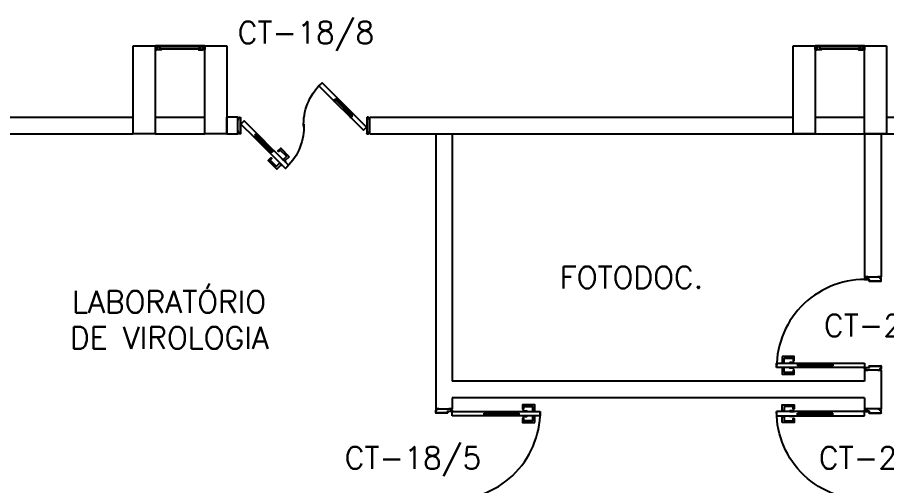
# Model space of a CAD drawing. Header units: millimetres. Extents: x 2686 to 2939, y 1294 to 1441.
# Drawn here: x 2759.22 to 2767.12, y 1337.65 to 1341.91 of the extents above; entities that cross this region are included whole.
import ezdxf

# ---------------------------------------------------------------- set-up
doc = ezdxf.new("R2010")
doc.units = ezdxf.units.MM
doc.linetypes.add('HIDDEN2', pattern=[4.7625, 3.175, -1.5875])
for name, color, linetype in [('AR-ALV', 2, 'Continuous'), ('AR-ESQ', 1, 'Continuous'), ('AR-ESQPROJ', 1, 'HIDDEN2'), ('AR-ESTC', 3, 'Continuous'), ('AR-PORTA', 1, 'Continuous'), ('DT-ESQ-BAGUETE-C', 1, 'Continuous'), ('DT-ESQ-PERFIL CADEIRA-C', 2, 'Continuous'), ('DT-ESQ-PERFIL CADEIRA-V', 2, 'Continuous'), ('DT-ESQ-VENEZIANA-C', 1, 'Continuous'), ('DT-ESQ-VENEZIANA-V', 1, 'Continuous'), ('ENDEREÇO', 2, 'Continuous'), ('maçaneta', 1, 'Continuous'), ('mov', 1, 'Continuous'), ('PM-PERFIL U-C', 2, 'Continuous'), ('PM-VIDRO', 2, 'Continuous'), ('pm1', 2, 'Continuous'), ('pm2', 2, 'Continuous'), ('TEXTO', 2, 'Continuous')]:
    doc.layers.add(name, color=color, linetype=linetype)
doc.styles.add('UNB-100', font='simplex.shx', dxfattribs={"height": 0.2})
doc.styles.add('UNB1-100', font='simplex.shx', dxfattribs={"height": 0.2})

# ---------------------------------------------------------------- blocks, each defined once
blk = doc.blocks.new('EF01-P')
at = {"layer": 'DT-ESQ-BAGUETE-C', "ltscale": 0.1}
for points in [[(0.0015, 0.035), (0.015, 0.035), (0.015, 0.0335), (0.0015, 0.0335), (0.0015, 0.005), (0.015, 0.005), (0.015, 0.0035), (0.0015, 0.0035, -0.414214), (0, 0.005), (0, 0.0335, -0.414214)], [(0.4485, 0.035), (0.435, 0.035), (0.435, 0.0335), (0.4485, 0.0335), (0.4485, 0.005), (0.435, 0.005), (0.435, 0.0035), (0.4485, 0.0035, 0.414214), (0.45, 0.005), (0.45, 0.0335, 0.414214)]]:
    blk.add_lwpolyline(points, format="xyb", close=True, dxfattribs=at)
at = {"layer": 'DT-ESQ-PERFIL CADEIRA-C', "ltscale": 0.1}
for points in [[(0.01, 0.0015), (0.01, 0.003), (0.0015, 0.003, 1), (0.0015, 0), (0.015, 0, 0.414214), (0.0165, 0.0015), (0.0165, 0.0335), (0.043, 0.0335)], [(0.043, 0.0065), (0.018, 0.0065), (0.018, 0.0165), (0.0165, 0.0165), (0.0165, 0.0065, 0.414214), (0.018, 0.005), (0.043, 0.005), (0.0565, 0.005, 1), (0.0565, 0.008), (0.043, 0.008), (0.043, 0.02), (0.043, 0.032), (0.0565, 0.032, 1), (0.0565, 0.035), (0.043, 0.035), (0.0165, 0.035, 0.414214), (0.015, 0.0335), (0.015, 0.0015), (0.0015, 0.0015)], [(0.0415, 0.02), (0.0415, 0.032, -0.414214), (0.043, 0.0335), (0.0565, 0.0335)], [(0.0415, 0.02), (0.0415, 0.008, 0.414214), (0.043, 0.0065), (0.0565, 0.0065)], [(0.407, 0.0065), (0.432, 0.0065), (0.432, 0.0165), (0.4335, 0.0165), (0.4335, 0.0065, -0.414214), (0.432, 0.005), (0.407, 0.005), (0.3935, 0.005, -1), (0.3935, 0.008), (0.407, 0.008), (0.407, 0.02), (0.407, 0.032), (0.3935, 0.032, -1), (0.3935, 0.035), (0.407, 0.035), (0.4335, 0.035, -0.414214), (0.435, 0.0335), (0.435, 0.0015), (0.4485, 0.0015)], [(0.4085, 0.02), (0.4085, 0.032, 0.414214), (0.407, 0.0335), (0.3935, 0.0335)], [(0.4085, 0.02), (0.4085, 0.008, -0.414214), (0.407, 0.0065), (0.3935, 0.0065)], [(0.44, 0.0015), (0.44, 0.003), (0.4485, 0.003, -1), (0.4485, 0), (0.435, 0, -0.414214), (0.4335, 0.0015), (0.4335, 0.0335), (0.407, 0.0335)]]:
    blk.add_lwpolyline(points, format="xyb", dxfattribs=at)
at = {"layer": 'DT-ESQ-PERFIL CADEIRA-V', "ltscale": 0.1}
blk.add_line((0.015, 0), (0.435, 0), dxfattribs=at)
at = {"layer": 'DT-ESQ-VENEZIANA-C', "ltscale": 0.1}
for p, q in [((0.043, 0.0105), (0.407, 0.0105)), ((0.043, 0.009), (0.407, 0.009))]:
    blk.add_line(p, q, dxfattribs=at)
at = {"layer": 'DT-ESQ-VENEZIANA-V', "ltscale": 0.1}
blk.add_line((0.043, 0.031), (0.407, 0.031), dxfattribs=at)
blk = doc.blocks.new('PM3V')
at = {"layer": 'maçaneta'}
for points in [[(0.02, 0.9), (-0.035, 0.9), (-0.035, 0.79), (0, 0.79), (0, 0.8), (-0.02, 0.8), (-0.02, 0.8785, -0.414214), (-0.0185, 0.88), (0.02, 0.88)], [(0.125, 0.9), (0.07, 0.9), (0.07, 0.88), (0.1085, 0.88, -0.414214), (0.11, 0.8785), (0.11, 0.8), (0.09, 0.8), (0.09, 0.79), (0.125, 0.79)]]:
    blk.add_lwpolyline(points, format="xyb", close=True, dxfattribs=at)
for points in [[(0.02, 0.79), (0.02, 0.83), (0.025, 0.83), (0.025, 0.79)], [(0.07, 0.79), (0.07, 0.83), (0.065, 0.83), (0.065, 0.79)]]:
    blk.add_lwpolyline(points, close=True, dxfattribs=at)
at = {"layer": 'mov'}
blk.add_arc((0.025, 0.15), 0.8, 356.84716, 90, dxfattribs=at)
at = {"layer": 'PM-PERFIL U-C'}
for p, q in [((0, 0.12), (0, 0.1385)), ((0.002, 0.12), (0, 0.12)), ((0.0015, 0.14), (0.01, 0.14)), ((0.002, 0.138), (0.002, 0.12)), ((0.0105, 0.138), (0.002, 0.138)), ((0.01, 0.14), (0.01, 0.1485)), ((0.0115, 0.15), (0.0235, 0.15)), ((0.012, 0.148), (0.012, 0.1395)), ((0.023, 0.148), (0.012, 0.148)), ((0.023, 0.1085), (0.023, 0.148)), ((0.038, 0.107), (0.0245, 0.107)), ((0.025, 0.1485), (0.025, 0.109)), ((0.0385, 0.109), (0.025, 0.109)), ((0.038, 0.107), (0.038, 0.002)), ((0.04, 0.1075), (0.04, 0.0015)), ((0.81, 0.1075), (0.81, 0.0015)), ((0.8115, 0.109), (0.825, 0.109)), ((0.812, 0.107), (0.8255, 0.107)), ((0.812, 0.107), (0.812, 0.002)), ((0.825, 0.1485), (0.825, 0.109)), ((0.8385, 0.15), (0.8265, 0.15)), ((0.827, 0.148), (0.838, 0.148)), ((0.827, 0.1085), (0.827, 0.148)), ((0.838, 0.148), (0.838, 0.1395)), ((0.8395, 0.138), (0.848, 0.138)), ((0.84, 0.14), (0.84, 0.1485)), ((0.8485, 0.14), (0.84, 0.14)), ((0.848, 0.138), (0.848, 0.12)), ((0.848, 0.12), (0.85, 0.12)), ((0.85, 0.12), (0.85, 0.1385)), ((0, 0.03), (0.002, 0.03)), ((0, 0.0115), (0, 0.03)), ((0.01, 0.01), (0.0015, 0.01)), ((0.002, 0.03), (0.002, 0.012)), ((0.002, 0.012), (0.0105, 0.012)), ((0.01, 0.0015), (0.01, 0.01)), ((0.0385, 0), (0.0115, 0)), ((0.012, 0.0105), (0.012, 0.002)), ((0.012, 0.002), (0.038, 0.002)), ((0.8115, 0), (0.8385, 0)), ((0.838, 0.002), (0.812, 0.002)), ((0.838, 0.0105), (0.838, 0.002)), ((0.848, 0.012), (0.8395, 0.012)), ((0.84, 0.0015), (0.84, 0.01)), ((0.84, 0.01), (0.8485, 0.01)), ((0.85, 0.03), (0.848, 0.03)), ((0.848, 0.03), (0.848, 0.012)), ((0.85, 0.0115), (0.85, 0.03))]:
    blk.add_line(p, q, dxfattribs=at)
for centre, start, end in [((0.0015, 0.1385), 90, 180), ((0.0115, 0.1485), 90, 180), ((0.0105, 0.1395), 270, 0), ((0.0245, 0.1085), 180, 270), ((0.0235, 0.1485), 360, 90), ((0.0385, 0.1075), 0, 90), ((0.8115, 0.1075), 90, 180), ((0.8265, 0.1485), 90, 180), ((0.8255, 0.1085), 270, 0), ((0.8395, 0.1395), 180, 270), ((0.8385, 0.1485), 0, 90), ((0.8485, 0.1385), 0, 90), ((0.0015, 0.0115), 180, 270), ((0.0115, 0.0015), 180, 270), ((0.0105, 0.0105), 0, 90), ((0.0385, 0.0015), 269.93864, 0), ((0.8115, 0.0015), 180, 270.06136), ((0.8395, 0.0105), 90, 180), ((0.8385, 0.0015), 270, 0), ((0.8485, 0.0115), 270, 0)]:
    blk.add_arc(centre, 0.0015, start, end, dxfattribs=at)
at = {"layer": 'PM-VIDRO', "color": 1}
for p, q in [((0.04, 0.45), (0.04, 0.75)), ((0.05, 0.75), (0.05, 0.45))]:
    blk.add_line(p, q, dxfattribs=at)
at = {"layer": 'pm1'}
for p, q in [((0.025, 0.95), (0.065, 0.95)), ((0.025, 0.75), (0.025, 0.95)), ((0.065, 0.95), (0.065, 0.76)), ((0.04, 0.75), (0.025, 0.75)), ((0.065, 0.76), (0.04, 0.76)), ((0.04, 0.75), (0.04, 0.76)), ((0.05, 0.76), (0.05, 0.75)), ((0.065, 0.75), (0.05, 0.75)), ((0.065, 0.76), (0.065, 0.75)), ((0.025, 0.15), (0.025, 0.45)), ((0.04, 0.45), (0.025, 0.45)), ((0.04, 0.44), (0.04, 0.45)), ((0.065, 0.44), (0.04, 0.44)), ((0.065, 0.45), (0.05, 0.45)), ((0.05, 0.45), (0.05, 0.44)), ((0.065, 0.45), (0.065, 0.44)), ((0.065, 0.44), (0.065, 0.15)), ((0.065, 0.15), (0.025, 0.15))]:
    blk.add_line(p, q, dxfattribs=at)
at = {"layer": 'pm2'}
for p, q in [((0.025, 0.45), (0.025, 0.75)), ((0.065, 0.75), (0.065, 0.45)), ((0.025, 0.15), (0.025, 0.109)), ((0.025, 0.109), (0.035, 0.109)), ((0.8252, 0.109), (0.8152, 0.109)), ((0.8152, 0), (0.8402, 0)), ((0.8402, 0.01), (0.8502, 0.01)), ((0.8402, 0), (0.8402, 0.01))]:
    blk.add_line(p, q, dxfattribs=at)
blk = doc.blocks.new('PM7B')
at = {"layer": 'maçaneta'}
for points in [[(0.7317, -0.2081), (0.7706, -0.247), (0.7848, -0.2329), (0.7576, -0.2056, -0.414214), (0.7576, -0.2035), (0.8131, -0.148), (0.8272, -0.1622), (0.8343, -0.1551), (0.8095, -0.1303)], [(0.806, -0.2824), (0.8449, -0.3213), (0.9227, -0.2435), (0.8979, -0.2187), (0.8908, -0.2258), (0.905, -0.2399), (0.8495, -0.2954, -0.414214), (0.8474, -0.2954), (0.8201, -0.2682)], [(0.8449, -0.3213), (0.806, -0.2824), (0.8201, -0.2682), (0.8474, -0.2954, 0.414214), (0.8495, -0.2954), (0.905, -0.2399), (0.8908, -0.2258), (0.8979, -0.2187), (0.9227, -0.2435)]]:
    blk.add_lwpolyline(points, format="xyb", close=True, dxfattribs=at)
for points in [[(0.7918, -0.2258), (0.7636, -0.2541), (0.7671, -0.2576), (0.7954, -0.2293)], [(0.7918, -0.2258), (0.7636, -0.2541), (0.7671, -0.2576), (0.7954, -0.2293)], [(0.8272, -0.2612), (0.7989, -0.2894), (0.7954, -0.2859), (0.8237, -0.2576)], [(0.8272, -0.2612), (0.7989, -0.2894), (0.7954, -0.2859), (0.8237, -0.2576)]]:
    blk.add_lwpolyline(points, close=True, dxfattribs=at)
at = {"layer": 'mov'}
for centre, start, end in [((0.0994, 0.0888), 356.80287, 46.39924), ((1.1006, 0.0612), 176.80287, 226.39924)]:
    blk.add_arc(centre, 0.5014, start, end, dxfattribs=at)
at = {"layer": 'PM-PERFIL U-C'}
for p, q in [((0, 0.12), (0, 0.1385)), ((0.002, 0.12), (0, 0.12)), ((0.0015, 0.14), (0.01, 0.14)), ((0.0105, 0.138), (0.002, 0.138)), ((0.002, 0.138), (0.002, 0.12)), ((0.01, 0.14), (0.01, 0.1485)), ((0.0115, 0.15), (0.0235, 0.15)), ((0.023, 0.148), (0.012, 0.148)), ((0.012, 0.148), (0.012, 0.1395)), ((0.023, 0.148), (0.023, 0.002)), ((0.025, 0.1485), (0.025, 0.0015)), ((1.175, 0.1485), (1.175, 0.0015)), ((1.1885, 0.15), (1.1765, 0.15)), ((1.177, 0.148), (1.188, 0.148)), ((1.177, 0.148), (1.177, 0.002)), ((1.188, 0.148), (1.188, 0.1395)), ((1.1895, 0.138), (1.198, 0.138)), ((1.19, 0.14), (1.19, 0.1485)), ((1.1985, 0.14), (1.19, 0.14)), ((1.198, 0.138), (1.198, 0.12)), ((1.198, 0.12), (1.2, 0.12)), ((1.2, 0.12), (1.2, 0.1385)), ((0, 0.0115), (0, 0.03)), ((0, 0.03), (0.002, 0.03)), ((0.01, 0.01), (0.0015, 0.01)), ((0.002, 0.03), (0.002, 0.012)), ((0.002, 0.012), (0.0105, 0.012)), ((0.01, 0.0015), (0.01, 0.01)), ((0.0235, 0), (0.0115, 0)), ((0.012, 0.0105), (0.012, 0.002)), ((0.012, 0.002), (0.023, 0.002)), ((1.1765, 0), (1.1885, 0)), ((1.188, 0.002), (1.177, 0.002)), ((1.188, 0.0105), (1.188, 0.002)), ((1.198, 0.012), (1.1895, 0.012)), ((1.19, 0.01), (1.1985, 0.01)), ((1.19, 0.0015), (1.19, 0.01)), ((1.198, 0.03), (1.198, 0.012)), ((1.2, 0.03), (1.198, 0.03)), ((1.2, 0.0115), (1.2, 0.03))]:
    blk.add_line(p, q, dxfattribs=at)
for centre, start, end in [((0.0015, 0.1385), 90, 180), ((0.0115, 0.1485), 90, 180), ((0.0105, 0.1395), 270, 0), ((0.0235, 0.1485), 0, 90), ((1.1765, 0.1485), 90, 180), ((1.1895, 0.1395), 180, 270), ((1.1885, 0.1485), 0, 90), ((1.1985, 0.1385), 0, 90), ((0.0015, 0.0115), 180, 270), ((0.0115, 0.0015), 180, 270), ((0.0105, 0.0105), 0, 90), ((0.0235, 0.0015), 269.93864, 0), ((1.1765, 0.0015), 180, 270.06136), ((1.1895, 0.0105), 90, 180), ((1.1885, 0.0015), 270, 0), ((1.1985, 0.0115), 270, 0)]:
    blk.add_arc(centre, 0.0015, start, end, dxfattribs=at)
at = {"layer": 'PM-VIDRO'}
for p, q in [((0.1607, 0.1707), (0.3021, 0.3122)), ((0.3092, 0.3051), (0.1677, 0.1637)), ((0.8908, -0.1551), (1.0323, -0.0137)), ((1.0393, -0.0207), (0.8979, -0.1622))]:
    blk.add_line(p, q, dxfattribs=at)
at = {"layer": 'pm1'}
for p, q in [((0.3021, 0.3122), (0.2915, 0.3228)), ((0.3021, 0.3122), (0.3092, 0.3192)), ((0.3268, 0.3016), (0.3092, 0.3192)), ((0.3162, 0.3122), (0.3092, 0.3051)), ((0.3198, 0.2945), (0.3092, 0.3051)), ((0.3268, 0.3016), (0.3198, 0.2945)), ((0.0296, 0.0609), (0.1501, 0.1813)), ((0.1501, 0.1813), (0.1607, 0.1707)), ((0.1536, 0.1637), (0.1607, 0.1707)), ((0.1713, 0.146), (0.1536, 0.1637)), ((0.1677, 0.1637), (0.1607, 0.1566)), ((0.1677, 0.1637), (0.1783, 0.1531)), ((0.1783, 0.1531), (0.0579, 0.0326)), ((0.1783, 0.1531), (0.1713, 0.146)), ((0.0579, 0.0326), (0.0296, 0.0609)), ((1.0217, -0.0031), (1.0287, 0.004)), ((1.0287, 0.004), (1.0464, -0.0137)), ((1.0323, -0.0137), (1.0393, -0.0066)), ((1.0464, -0.0137), (1.0393, -0.0207)), ((0.8732, -0.1516), (0.8802, -0.1445)), ((0.8732, -0.1516), (0.8908, -0.1692)), ((0.8802, -0.1445), (0.8908, -0.1551)), ((0.8838, -0.1622), (0.8908, -0.1551)), ((0.8979, -0.1622), (0.8908, -0.1692)), ((0.8979, -0.1622), (0.9085, -0.1728))]:
    blk.add_line(p, q, dxfattribs=at)
for points in [[(0.2915, 0.3228), (0.4329, 0.4642), (0.4612, 0.4359), (0.3198, 0.2945)], [(1.0323, -0.0137), (1.0217, -0.0031), (1.1421, 0.1174), (1.1704, 0.0891), (1.0499, -0.0313), (1.0393, -0.0207)], [(0.9085, -0.1728), (0.7671, -0.3142), (0.7388, -0.2859), (0.8732, -0.1516)]]:
    blk.add_lwpolyline(points, dxfattribs=at)
at = {"layer": 'pm2', "color": 1}
for p, q in [((0.1501, 0.1813), (0.2915, 0.3228)), ((0.3198, 0.2945), (0.1783, 0.1531)), ((0.8802, -0.1445), (1.0217, -0.0031)), ((1.0499, -0.0313), (0.9085, -0.1728))]:
    blk.add_line(p, q, dxfattribs=at)

msp = doc.modelspace()

# ---------------------------------------------------------------- linework, layer by layer
at = {"layer": 'AR-ALV'}
for p, q in [((2756.4957, 1340.9999), (2760.2707, 1340.9999)), ((2760.4707, 1340.9999), (2760.9207, 1340.9999)), ((2761.1207, 1340.8499), (2761.1207, 1340.9999)), ((2761.2207, 1340.9999), (2761.1207, 1340.9999)), ((2761.2207, 1340.8499), (2761.2207, 1340.9999)), ((2762.4207, 1340.8499), (2762.4207, 1340.9999)), ((2762.4207, 1340.9999), (2766.2707, 1340.9999)), ((2766.4707, 1340.9999), (2766.9207, 1340.9999)), ((2767.1207, 1340.9999), (2770.2957, 1340.9999)), ((2757.7707, 1340.8499), (2760.2654, 1340.8499)), ((2760.4707, 1340.8499), (2760.9207, 1340.8499)), ((2761.1207, 1340.8499), (2761.2207, 1340.8499)), ((2762.4207, 1340.8499), (2763.0207, 1340.8499)), ((2763.0207, 1340.8499), (2763.0207, 1338.3499)), ((2763.1707, 1340.8499), (2770.2957, 1340.8499)), ((2763.1707, 1340.8499), (2763.1707, 1338.5999)), ((2766.9207, 1340.8499), (2766.9207, 1339.5501)), ((2767.0707, 1340.8499), (2767.0707, 1339.5501)), ((2766.9207, 1339.5501), (2767.0707, 1339.5501)), ((2766.9207, 1338.6999), (2766.9207, 1338.5999)), ((2767.0707, 1338.6999), (2766.9207, 1338.6999)), ((2767.0707, 1338.6999), (2767.0707, 1338.3499)), ((2766.9207, 1338.5999), (2763.1707, 1338.5999)), ((2766.9207, 1338.4499), (2763.1707, 1338.4499)), ((2763.1707, 1338.4499), (2763.1707, 1338.3499)), ((2766.9207, 1338.4499), (2766.9207, 1338.3499)), ((2763.0207, 1338.3499), (2763.1707, 1338.3499)), ((2767.0707, 1338.3499), (2766.9207, 1338.3499))]:
    msp.add_line(p, q, dxfattribs=at)
at = {"layer": 'AR-ESQPROJ'}
msp.add_line((2763.0207, 1340.8499), (2763.1707, 1340.8499), dxfattribs=at)
at = {"layer": 'AR-ESTC'}
for p, q in [((2760.2707, 1340.8499), (2760.2707, 1341.6499)), ((2760.2707, 1341.6499), (2760.4707, 1341.6499)), ((2760.4707, 1341.6499), (2760.4707, 1340.8499)), ((2760.9207, 1340.8499), (2760.9207, 1341.6499)), ((2760.9207, 1341.6499), (2761.1207, 1341.6499)), ((2761.1207, 1341.6499), (2761.1207, 1340.8499)), ((2766.2707, 1340.8499), (2766.2707, 1341.6499)), ((2766.2707, 1341.6499), (2766.4707, 1341.6499)), ((2766.4707, 1341.6499), (2766.4707, 1340.8499)), ((2766.9207, 1340.8499), (2766.9207, 1341.6499)), ((2766.9207, 1341.6499), (2767.1207, 1341.6499)), ((2767.1207, 1341.6499), (2767.1207, 1340.8499)), ((2760.4707, 1340.8499), (2760.2707, 1340.8499)), ((2761.1207, 1340.8499), (2760.9207, 1340.8499)), ((2766.4707, 1340.8499), (2766.2707, 1340.8499)), ((2767.1207, 1340.8499), (2766.9207, 1340.8499))]:
    msp.add_line(p, q, dxfattribs=at)

# ---------------------------------------------------------------- block references
at = {"layer": 'AR-ESQ', "rotation": 180}
for p in [(2760.9207, 1341.6499), (2766.9207, 1341.6499)]:
    msp.add_blockref('EF01-P', p, dxfattribs=at)
at = {"layer": 'AR-PORTA', "xscale": -1}
msp.add_blockref('PM7B', (2762.4207, 1340.8499), dxfattribs=at)
at = {"layer": 'AR-PORTA'}
for p, rotation in [((2767.0707, 1338.6999), 90), ((2763.0207, 1338.3499), 270)]:
    msp.add_blockref('PM3V', p, dxfattribs=dict(at, rotation=rotation))
at = {"layer": 'AR-PORTA', "xscale": -1, "rotation": 90}
msp.add_blockref('PM3V', (2767.0707, 1338.3499), dxfattribs=at)

# ---------------------------------------------------------------- texts
at = {"layer": 'ENDEREÇO', "style": 'UNB1-100'}
for s, p in [('CT-18/8', (2761.22, 1341.6705)), ('CT-22/6', (2766.5509, 1339.0078)), ('CT-18/5', (2762.1931, 1337.8039)), ('CT-22/5', (2766.5045, 1337.8039))]:
    msp.add_text(s, height=0.2, dxfattribs=at).set_placement(p)
at = {"layer": 'TEXTO', "style": 'UNB-100'}
for s, p in [('FOTODOC.', (2764.1497, 1339.4446)), ('LABORATÓRIO', (2759.7134, 1339.2212)), ('DE VIROLOGIA', (2759.6953, 1338.8946))]:
    msp.add_text(s, height=0.2, dxfattribs=at).set_placement(p)

doc.saveas('drawing.dxf')
